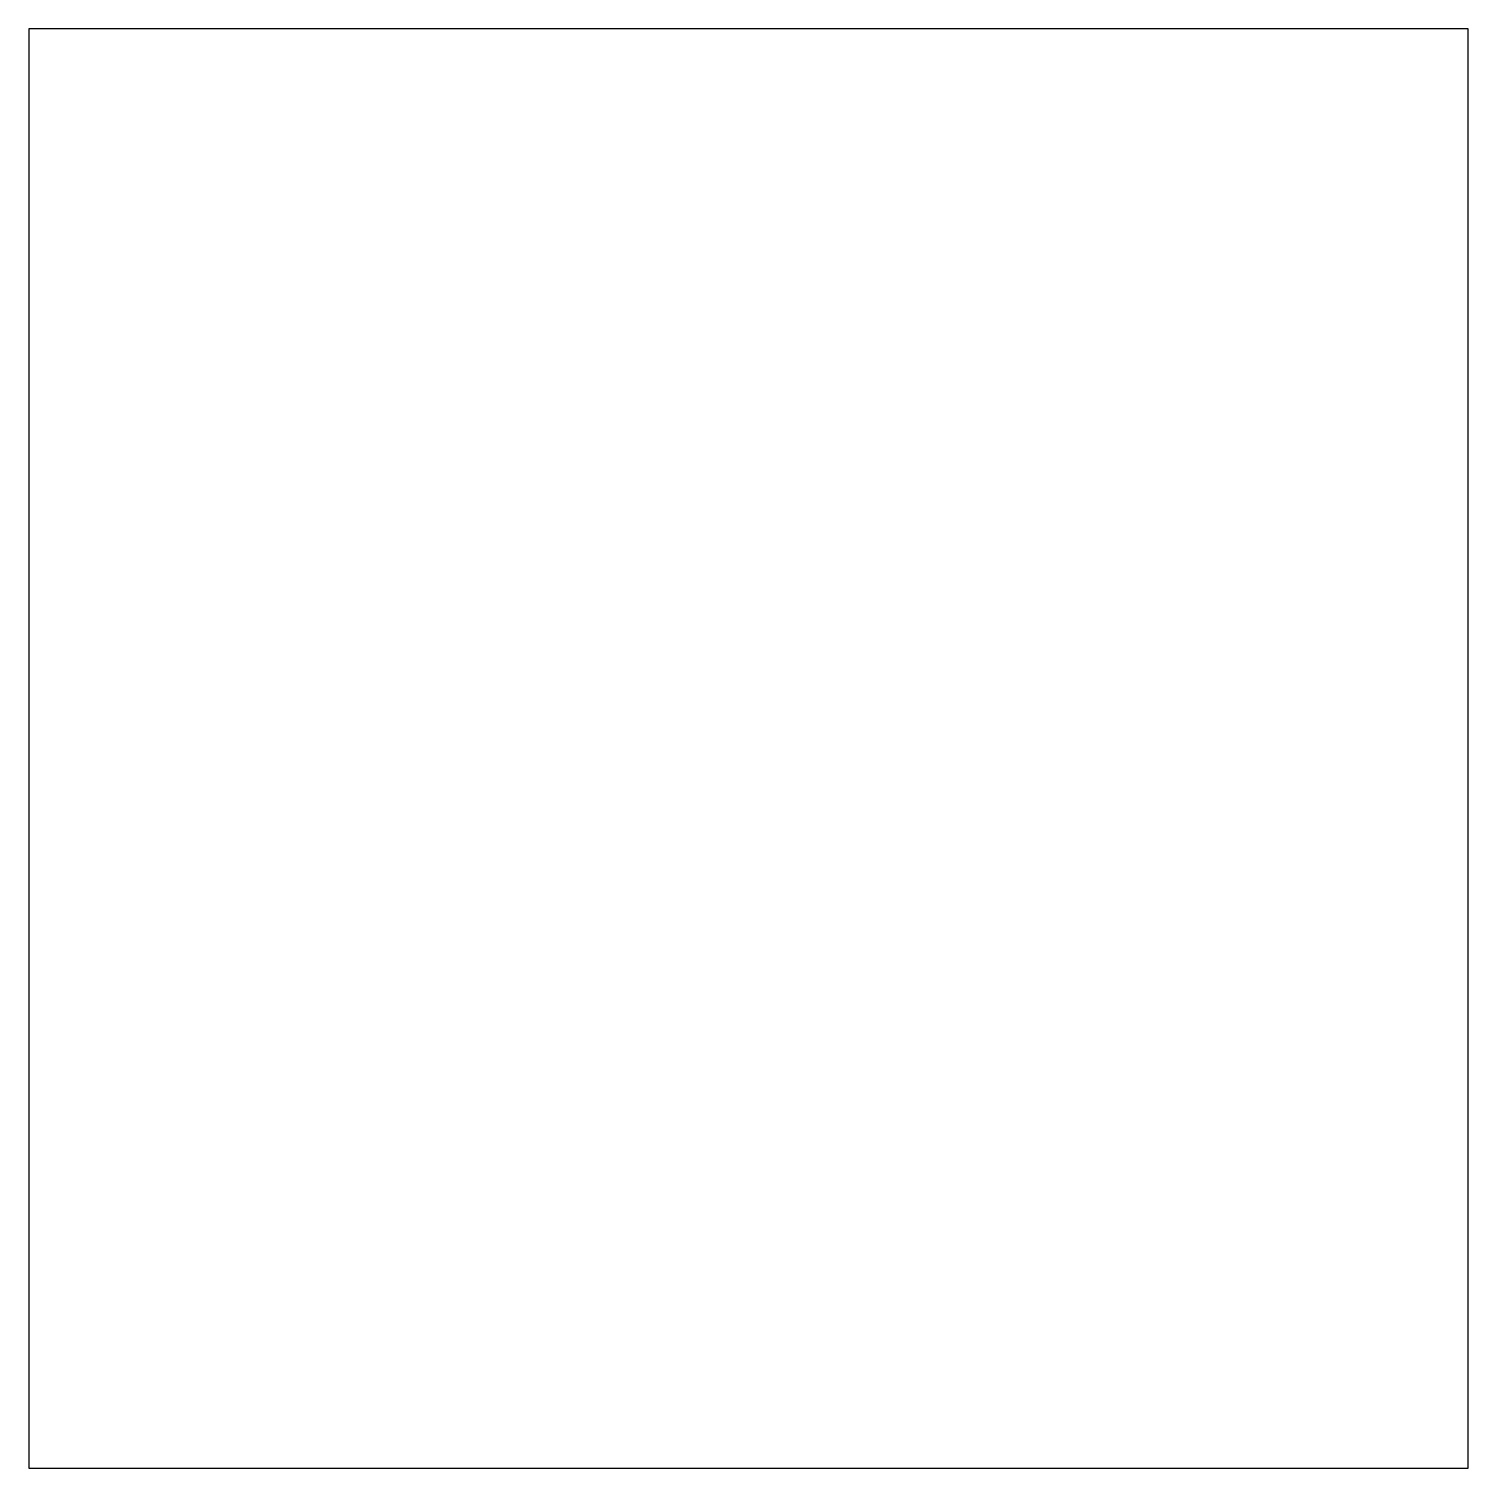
# Model space of a CAD drawing. Extents: x 0 to 50, y 0 to 50.
import ezdxf

# ---------------------------------------------------------------- set-up
doc = ezdxf.new("R2010")
doc.units = 0
doc.layers.add('default', color=7, linetype='CONTINUOUS')

msp = doc.modelspace()

# ---------------------------------------------------------------- linework, layer by layer
at = {"layer": 'default', "color": 0, "linetype": 'CONTINUOUS'}
for p, q in [((50, 50), (0, 50)), ((0, 50), (0, 0)), ((50, 0), (50, 50)), ((0, 0), (50, 0))]:
    msp.add_line(p, q, dxfattribs=at)

doc.saveas('drawing.dxf')
